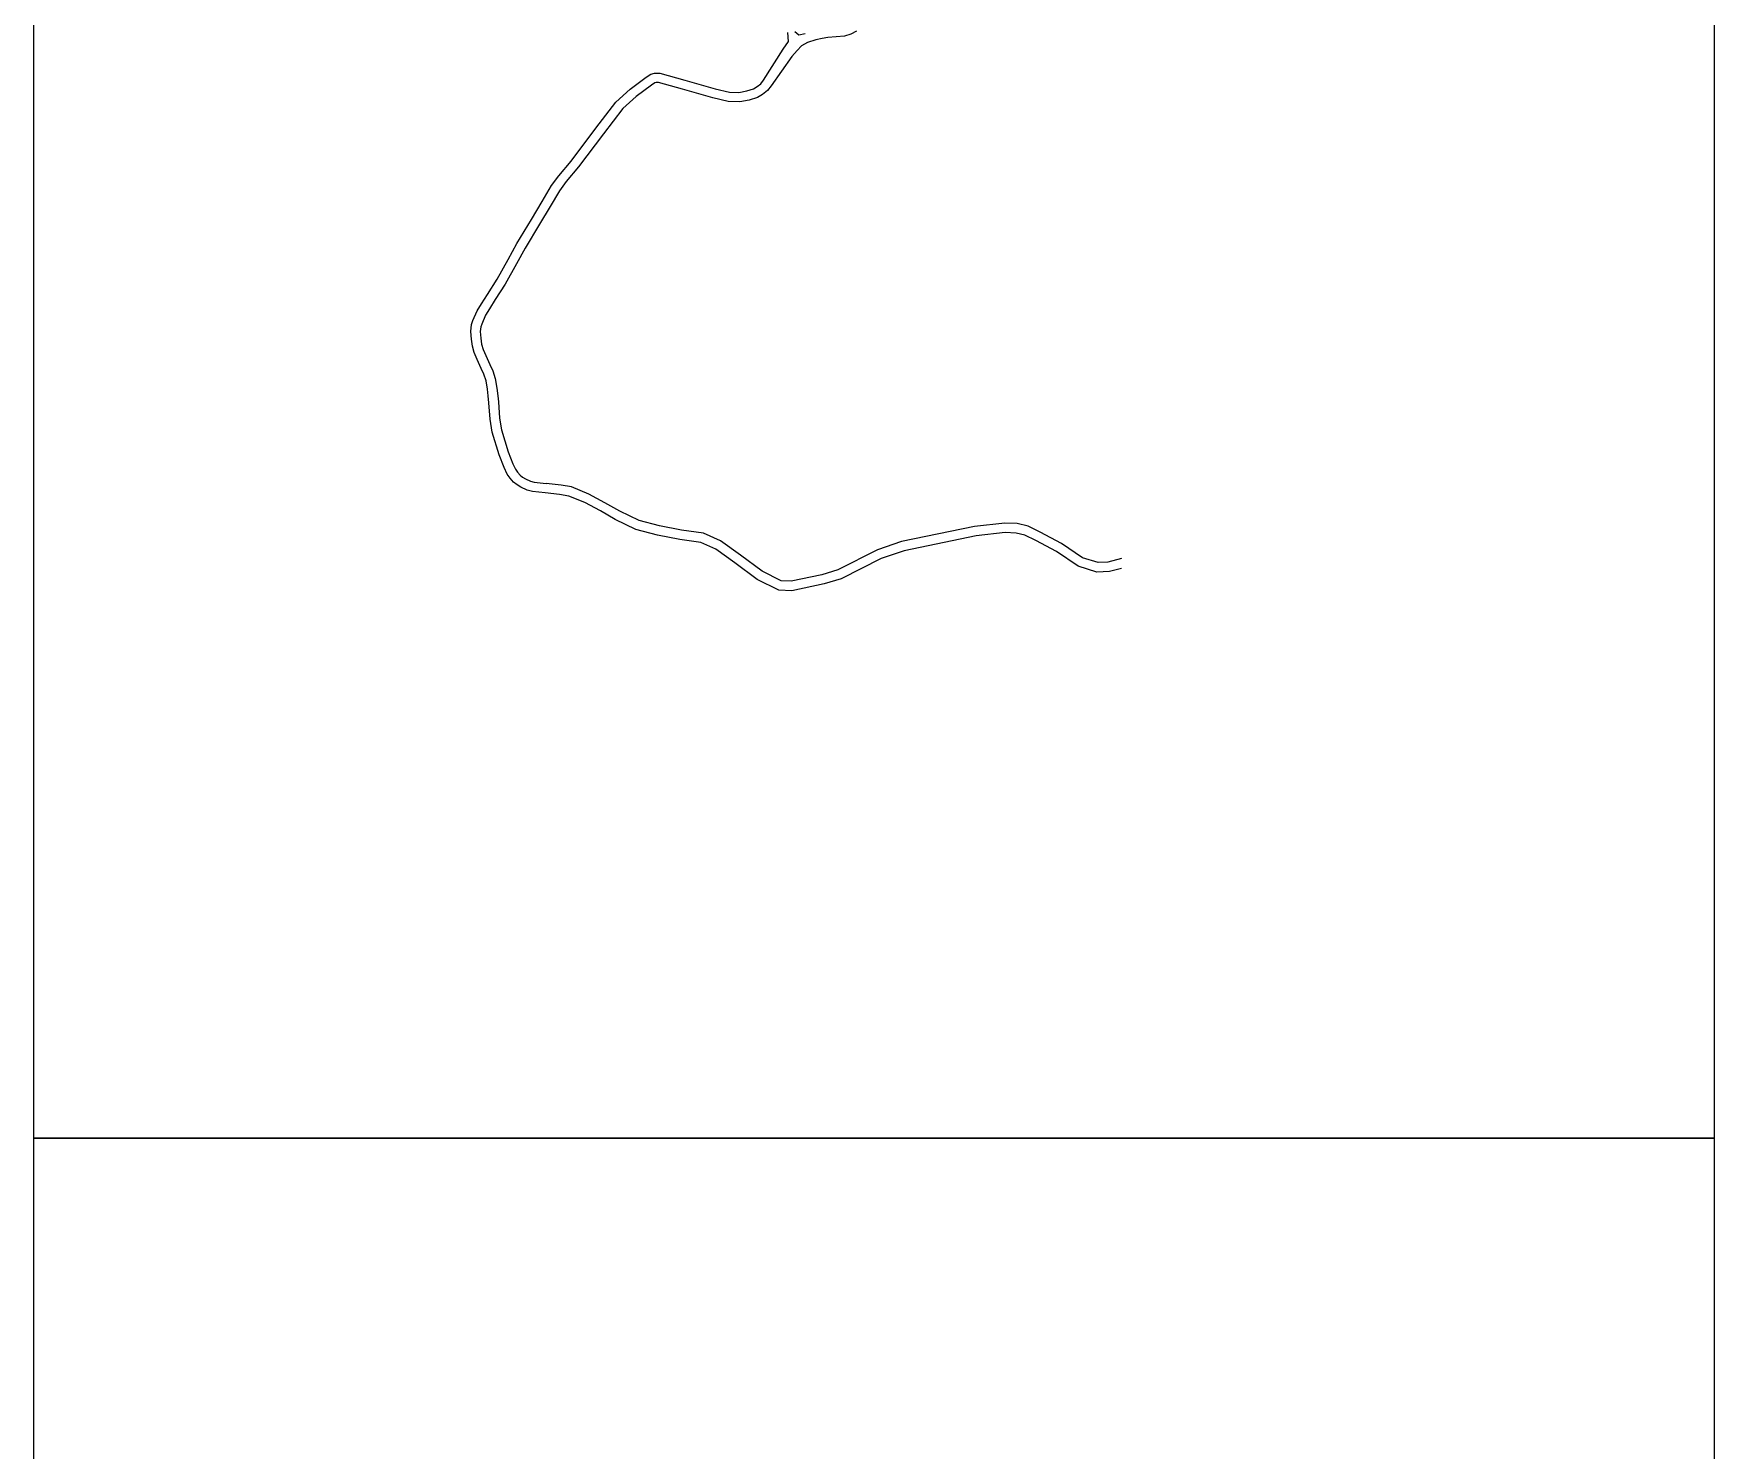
# Model space of a CAD drawing. Header units: metres. Extents: x -24000 to -21600, y -84000 to -81000.
# Drawn here: x -24000 to -23200, y -82349 to -81674 of the extents above; entities that cross this region are included whole.
import ezdxf

# ---------------------------------------------------------------- set-up
doc = ezdxf.new("R2010")
doc.units = ezdxf.units.M
doc.header["$LTSCALE"] = 2.5
doc.layers.add('図郭', color=7, linetype='Continuous')
doc.layers.add('道路', color=7, linetype='Continuous')

msp = doc.modelspace()

# ---------------------------------------------------------------- linework, layer by layer
at = {"layer": '図郭'}
for points in [[(-24000, -82200), (-23200, -82200), (-23200, -81600), (-24000, -81600)], [(-24000, -82800), (-23200, -82800), (-23200, -82200), (-24000, -82200)]]:
    msp.add_lwpolyline(points, close=True, dxfattribs=at)
at = {"layer": '道路'}
for points in [[(-23783.62, -81846.68), (-23783.95, -81843.57), (-23784.66, -81839.45), (-23785.64, -81836.42), (-23786.9, -81833.6), (-23788.94, -81829.31), (-23790.3, -81826.08), (-23791.15, -81822.96), (-23791.63, -81819.77), (-23791.94, -81815.97), (-23791.59, -81812.74), (-23790.89, -81810.79), (-23788.85, -81806.25), (-23786.87, -81802.85), (-23783.98, -81798.38), (-23779.37, -81791.17), (-23774.12, -81781.76), (-23770, -81774.11), (-23763.01, -81762.67), (-23757.93, -81754.22), (-23753.46, -81746.64), (-23750, -81741.95), (-23744.21, -81734.95), (-23732.4, -81719.27), (-23722.88, -81706.84), (-23716.07, -81700.76), (-23708.42, -81695.01), (-23706.15, -81693.65), (-23704.41, -81693.1), (-23701.9, -81693.1), (-23689.97, -81696.37), (-23675.58, -81700.54), (-23668.83, -81702.17), (-23664.31, -81702.27), (-23660.5, -81701.54), (-23657.36, -81700.54), (-23655.6, -81699.49), (-23653.91, -81698.17), (-23652.58, -81696.51), (-23643.28, -81681.68), (-23640.64, -81677.99), (-23641.04, -81673.71)], [(-23608.32, -81673.09), (-23610.97, -81674.48), (-23614.06, -81675.48), (-23622.02, -81676.16), (-23624.61, -81676.54), (-23627.69, -81677.29), (-23631.63, -81678.54), (-23634.46, -81680.13), (-23636.62, -81682.26), (-23639.05, -81685.19), (-23648.9, -81699.11), (-23650.72, -81701.4), (-23653.05, -81703.21), (-23655.5, -81704.67), (-23659.38, -81705.9), (-23663.92, -81706.78), (-23669.41, -81706.66), (-23676.73, -81704.89), (-23691.17, -81700.71), (-23702.51, -81697.6), (-23703.71, -81697.6), (-23704.28, -81697.78), (-23705.9, -81698.75), (-23713.22, -81704.25), (-23719.56, -81709.91), (-23728.81, -81721.98), (-23740.67, -81737.73), (-23746.45, -81744.72), (-23749.7, -81749.12), (-23754.06, -81756.53), (-23759.17, -81765.02), (-23766.1, -81776.35), (-23770.17, -81783.91), (-23775.5, -81793.49), (-23780.24, -81800.89), (-23783.03, -81805.21), (-23784.84, -81808.31), (-23786.72, -81812.48), (-23787.17, -81813.76), (-23787.42, -81816.04), (-23787.16, -81819.26), (-23786.74, -81822.03), (-23786.04, -81824.6), (-23784.83, -81827.46), (-23782.81, -81831.71), (-23781.43, -81834.81), (-23780.28, -81838.37), (-23779.49, -81842.95), (-23779.1, -81846.68)], [(-23637.72, -81673.32), (-23635.7, -81674.88), (-23632.83, -81674.2)], [(-23756.55, -81892.85), (-23762.59, -81892.23), (-23765.12, -81891.58), (-23768.08, -81890.14), (-23769.92, -81889), (-23771.56, -81887.72), (-23773.19, -81885.83), (-23774.54, -81883.92), (-23776.07, -81880.8), (-23778.35, -81874.79), (-23781.71, -81863.96), (-23782.74, -81857.75), (-23783.28, -81849.97), (-23783.62, -81846.68)], [(-23779.1, -81846.68), (-23778.79, -81849.58), (-23778.26, -81857.22), (-23777.32, -81862.92), (-23774.09, -81873.33), (-23771.94, -81879), (-23770.65, -81881.62), (-23769.64, -81883.05), (-23768.44, -81884.45), (-23767.34, -81885.31), (-23765.91, -81886.2), (-23763.56, -81887.34), (-23761.79, -81887.79), (-23756.09, -81888.37)], [(-23482.14, -81928.79), (-23487.96, -81930.26), (-23493.92, -81930.57), (-23502.76, -81927.78), (-23513.13, -81920.79), (-23522.95, -81915.5), (-23528.16, -81912.92), (-23532.38, -81911.97), (-23537.64, -81911.75), (-23551.39, -81913.28), (-23585.69, -81920.37), (-23596.57, -81924.07), (-23615.55, -81933.72), (-23623.79, -81936.16), (-23639.04, -81939.44), (-23645.27, -81939.19), (-23655.54, -81934.03), (-23666.17, -81926.12), (-23675.3, -81919.58), (-23682.47, -81916.45), (-23692.42, -81915.06), (-23703.09, -81912.98), (-23713.39, -81910.23), (-23723.14, -81905.46), (-23730.22, -81901.46), (-23737.71, -81897.48), (-23745.3, -81894.36), (-23749.7, -81893.62), (-23756.55, -81892.85)], [(-23482.14, -81924.15), (-23488.63, -81925.79), (-23493.34, -81926.04), (-23500.78, -81923.69), (-23510.8, -81916.94), (-23520.88, -81911.5), (-23526.65, -81908.65), (-23531.79, -81907.49), (-23537.8, -81907.24), (-23552.1, -81908.83), (-23586.87, -81916.02), (-23598.32, -81919.91), (-23617.22, -81929.52), (-23624.9, -81931.8), (-23639.43, -81934.92), (-23644.12, -81934.73), (-23653.17, -81930.18), (-23663.51, -81922.49), (-23673.07, -81915.64), (-23681.23, -81912.08), (-23691.67, -81910.62), (-23702.08, -81908.59), (-23711.81, -81906), (-23721.05, -81901.48), (-23728.05, -81897.52), (-23735.8, -81893.4), (-23744.05, -81890.01), (-23748.97, -81889.18), (-23756.09, -81888.37)]]:
    msp.add_lwpolyline(points, dxfattribs=at)

doc.saveas('drawing.dxf')
